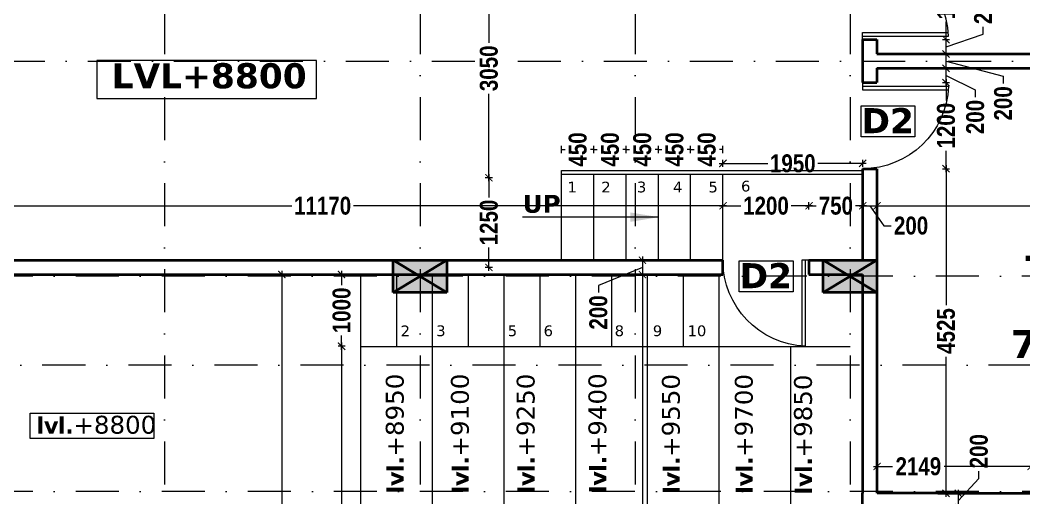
# Model space of a CAD drawing. Header units: millimetres. Extents: x -3092155 to 4513934, y -12317808 to 1850003.
# Drawn here: x -405915 to -391909, y -5548425 to -5541764 of the extents above; entities that cross this region are included whole.
import ezdxf

# ---------------------------------------------------------------- set-up
doc = ezdxf.new("R2010")
doc.units = ezdxf.units.MM
doc.header["$LTSCALE"] = 2
doc.header["$MEASUREMENT"] = 0
doc.header["$PDMODE"] = 34
doc.header["$PDSIZE"] = 500
doc.linetypes.add('DASHDOT', pattern=[1, 0.5, -0.25, 0, -0.25])
doc.layers.add('AEROW', color=7, linetype='Continuous', lineweight=15, true_color=0x0d0d0d)
for name, color, linetype, lineweight in [('coloumn', 10, 'Continuous', 35), ('D DIM', 250, 'Continuous', 9), ('D2', 10, 'Continuous', 5), ('DOOR', 27, 'Continuous', 5), ('DUCT', 37, 'Continuous', 35), ('GRID', 251, 'DASHDOT', 5), ('Layer1', 251, 'Continuous', 0), ('RAILING', 47, 'Continuous', 13), ('STAIR', 252, 'Continuous', 9), ('Step', 251, 'Continuous', 9), ('TEXT', 7, 'Continuous', 13), ('WAll', 250, 'Continuous', 35)]:
    doc.layers.add(name, color=color, linetype=linetype, lineweight=lineweight)
doc.styles.add('250', font='ARIALN.TTF', dxfattribs={"width": 0.5, "height": 150})
doc.styles.add('INNER DIM', font='ARIALNB.TTF', dxfattribs={"height": 250})
doc.styles.add('style2', font='verdana.ttf')
doc.dimstyles.new('250', dxfattribs={"dimscale": 0, "dimtxt": 150, "dimasz": 50, "dimexe": 50, "dimexo": 50, "dimgap": 50, "dimtad": 1, "dimdec": 0, "dimzin": 0, "dimdsep": 46, "dimtxsty": '250', "dimblk": 'OBLIQUE', "dimcen": 100, "dimdle": 50, "dimclrd": 256, "dimclre": 256, "dimclrt": 256, "dimadec": 0, "dimazin": 2, "dimtfac": 1, "dimtdec": 0, "dimtofl": 0, "dimtmove": 1, "dimatfit": 0, "dimfxl": 50, "dimtolj": 1, "dimtzin": 0, "dimlwd": -1, "dimlwe": -1, "dimarcsym": 1})
doc.dimstyles.new('external final', dxfattribs={"dimscale": 0, "dimtxt": 250, "dimasz": 100, "dimexe": 50, "dimexo": 50, "dimgap": 50, "dimtad": 0, "dimdec": 0, "dimzin": 0, "dimdsep": 46, "dimtxsty": 'INNER DIM', "dimblk": 'ARCHTICK', "dimcen": 100, "dimdle": 50, "dimclrd": 256, "dimclre": 256, "dimclrt": 256, "dimadec": 0, "dimazin": 0, "dimtfac": 1, "dimtdec": 0, "dimtix": 1, "dimtmove": 1, "dimatfit": 3, "dimfxl": 50, "dimfxlon": 1, "dimtolj": 1, "dimtzin": 0, "dimlwd": -1, "dimlwe": -1, "dimarcsym": 1})

# ---------------------------------------------------------------- blocks, each defined once
blk = doc.blocks.new('A$C378B1DF0')
at = {"layer": 'DOOR', "ltscale": 0.1}
for p, q in [((1100, 0), (1100, 1196)), ((1150, 0), (1150, 1199)), ((1200, 0), (1100, 0))]:
    blk.add_line(p, q, dxfattribs=at)
blk.add_arc((1200, 0), 1200, 92.388, 180, dxfattribs=at)
blk = doc.blocks.new('_Oblique')
at = {"color": 0, "linetype": 'ByBlock', "lineweight": -2}
blk.add_line((-0.5, -0.5), (0.5, 0.5), dxfattribs=at)
blk = doc.blocks.new('_ArchTick')
at = {"color": 0, "linetype": 'ByBlock', "const_width": 0.15}
blk.add_lwpolyline([(-0.5, -0.5), (0.5, 0.5)], dxfattribs=at)
blk = doc.blocks.new('*D418')
at = {"layer": 'D DIM', "ltscale": 100, "transparency": 16777216}
for p, q in [((-397233, -5545061), (-397233, -5545361)), ((-397183, -5545111), (-397283, -5545111)), ((-397233, -5545211), (-397846, -5545462)), ((-397183, -5545311), (-397283, -5545311)), ((-397846, -5545462), (-397846, -5545562))]:
    blk.add_line(p, q, dxfattribs=at)
at = {"layer": 'Defpoints', "color": 0, "lineweight": 50, "ltscale": 100, "transparency": 16777216}
for p in [(-397008, -5545111), (-397233, -5545311), (-396658, -5545311)]:
    blk.add_point(p, dxfattribs=at)
at = {"layer": 'D DIM', "ltscale": 100, "transparency": 16777216, "xscale": 100, "yscale": 100, "zscale": 100}
for p, rotation in [((-397233, -5545111), 90), ((-397233, -5545311), 270)]:
    blk.add_blockref('_ArchTick', p, dxfattribs=dict(at, rotation=rotation))
at = {"layer": 'D DIM', "ltscale": 100, "transparency": 16777216, "insert": (-397846, -5545840), "char_height": 250, "attachment_point": 5, "rotation": 90, "style": 'INNER DIM'}
blk.add_mtext('\\A1;200', dxfattribs=at)
blk = doc.blocks.new('*D419')
at = {"layer": 'D DIM', "ltscale": 100, "transparency": 16777216}
for p, q in [((-397183, -5545311), (-397283, -5545311)), ((-397233, -5545261), (-397233, -5550906)), ((-397233, -5557411), (-397233, -5551766)), ((-397183, -5557361), (-397283, -5557361))]:
    blk.add_line(p, q, dxfattribs=at)
at = {"layer": 'Defpoints', "color": 0, "lineweight": 50, "ltscale": 100, "transparency": 16777216}
for p in [(-396658, -5545311), (-397233, -5557361), (-396658, -5557361)]:
    blk.add_point(p, dxfattribs=at)
at = {"layer": 'D DIM', "ltscale": 100, "transparency": 16777216, "xscale": 100, "yscale": 100, "zscale": 100}
for p, rotation in [((-397233, -5545311), 90), ((-397233, -5557361), 270)]:
    blk.add_blockref('_ArchTick', p, dxfattribs=dict(at, rotation=rotation))
at = {"layer": 'D DIM', "ltscale": 100, "transparency": 16777216, "insert": (-397360, -5551336), "char_height": 250, "attachment_point": 5, "rotation": 90, "style": 'INNER DIM'}
blk.add_mtext('\\A1;12050', dxfattribs=at)
blk = doc.blocks.new('*D424')
at = {"layer": 'D DIM', "ltscale": 100, "transparency": 16777216}
for p, q in [((-392996, -5543786), (-392996, -5545737)), ((-393046, -5543836), (-392946, -5543836)), ((-392996, -5548411), (-392996, -5546460)), ((-393046, -5548361), (-392946, -5548361))]:
    blk.add_line(p, q, dxfattribs=at)
at = {"layer": 'Defpoints', "color": 0, "lineweight": 50, "ltscale": 100, "transparency": 16777216}
for p in [(-393958, -5543836), (-392996, -5543836), (-393197, -5548361)]:
    blk.add_point(p, dxfattribs=at)
at = {"layer": 'D DIM', "ltscale": 100, "transparency": 16777216, "xscale": 100, "yscale": 100, "zscale": 100}
for p, rotation in [((-392996, -5543836), 90), ((-392996, -5548361), 270)]:
    blk.add_blockref('_ArchTick', p, dxfattribs=dict(at, rotation=rotation))
at = {"layer": 'D DIM', "ltscale": 100, "transparency": 16777216, "insert": (-392996, -5546099), "char_height": 250, "attachment_point": 5, "rotation": 90, "style": 'INNER DIM'}
blk.add_mtext('\\A1;4525', dxfattribs=at)
blk = doc.blocks.new('*D425')
at = {"layer": 'D DIM', "ltscale": 100, "transparency": 16777216}
for p, q in [((-393046, -5542636), (-392946, -5542636)), ((-392996, -5542586), (-392996, -5542886)), ((-392996, -5543886), (-392996, -5543586)), ((-393046, -5543836), (-392946, -5543836))]:
    blk.add_line(p, q, dxfattribs=at)
at = {"layer": 'Defpoints', "color": 0, "lineweight": 50, "ltscale": 100, "transparency": 16777216}
for p in [(-393958, -5542636), (-392996, -5542636), (-393958, -5543836)]:
    blk.add_point(p, dxfattribs=at)
at = {"layer": 'D DIM', "ltscale": 100, "transparency": 16777216, "xscale": 100, "yscale": 100, "zscale": 100}
for p, rotation in [((-392996, -5542636), 90), ((-392996, -5543836), 270)]:
    blk.add_blockref('_ArchTick', p, dxfattribs=dict(at, rotation=rotation))
at = {"layer": 'D DIM', "ltscale": 100, "transparency": 16777216, "insert": (-392996, -5543236), "char_height": 250, "attachment_point": 5, "rotation": 90, "style": 'INNER DIM'}
blk.add_mtext('\\A1;1200', dxfattribs=at)
blk = doc.blocks.new('*D426')
at = {"layer": 'D DIM', "ltscale": 100, "transparency": 16777216}
for p, q in [((-392996, -5542686), (-392996, -5542386)), ((-393046, -5542436), (-392946, -5542436)), ((-392996, -5542536), (-392589, -5542737)), ((-393046, -5542636), (-392946, -5542636)), ((-392589, -5542737), (-392589, -5542837))]:
    blk.add_line(p, q, dxfattribs=at)
at = {"layer": 'Defpoints', "color": 0, "lineweight": 50, "ltscale": 100, "transparency": 16777216}
for p in [(-393958, -5542436), (-392996, -5542436), (-393958, -5542636)]:
    blk.add_point(p, dxfattribs=at)
at = {"layer": 'D DIM', "ltscale": 100, "transparency": 16777216, "xscale": 100, "yscale": 100, "zscale": 100}
for p, rotation in [((-392996, -5542436), 90), ((-392996, -5542636), 270)]:
    blk.add_blockref('_ArchTick', p, dxfattribs=dict(at, rotation=rotation))
at = {"layer": 'D DIM', "ltscale": 100, "transparency": 16777216, "insert": (-392589, -5543115), "char_height": 250, "attachment_point": 5, "rotation": 90, "style": 'INNER DIM'}
blk.add_mtext('\\A1;200', dxfattribs=at)
blk = doc.blocks.new('*D427')
at = {"layer": 'D DIM', "ltscale": 100, "transparency": 16777216}
for p, q in [((-393046, -5542236), (-392946, -5542236)), ((-392996, -5542486), (-392996, -5542186)), ((-392996, -5542336), (-392199, -5542546)), ((-393046, -5542436), (-392946, -5542436)), ((-392199, -5542546), (-392199, -5542646))]:
    blk.add_line(p, q, dxfattribs=at)
at = {"layer": 'Defpoints', "color": 0, "lineweight": 50, "ltscale": 100, "transparency": 16777216}
for p in [(-393958, -5542236), (-392996, -5542236), (-393958, -5542436)]:
    blk.add_point(p, dxfattribs=at)
at = {"layer": 'D DIM', "ltscale": 100, "transparency": 16777216, "xscale": 100, "yscale": 100, "zscale": 100}
for p, rotation in [((-392996, -5542236), 90), ((-392996, -5542436), 270)]:
    blk.add_blockref('_ArchTick', p, dxfattribs=dict(at, rotation=rotation))
at = {"layer": 'D DIM', "ltscale": 100, "transparency": 16777216, "insert": (-392199, -5542925), "char_height": 250, "attachment_point": 5, "rotation": 90, "style": 'INNER DIM'}
blk.add_mtext('\\A1;200', dxfattribs=at)
blk = doc.blocks.new('*D428')
at = {"layer": 'D DIM', "ltscale": 100, "transparency": 16777216}
for p, q in [((-392996, -5542136), (-392478, -5541959)), ((-392996, -5542286), (-392996, -5541986)), ((-392478, -5541959), (-392478, -5541859)), ((-393046, -5542036), (-392946, -5542036)), ((-393046, -5542236), (-392946, -5542236))]:
    blk.add_line(p, q, dxfattribs=at)
at = {"layer": 'Defpoints', "color": 0, "lineweight": 50, "ltscale": 100, "transparency": 16777216}
for p in [(-393958, -5542036), (-392996, -5542036), (-393958, -5542236)]:
    blk.add_point(p, dxfattribs=at)
at = {"layer": 'D DIM', "ltscale": 100, "transparency": 16777216, "xscale": 100, "yscale": 100, "zscale": 100}
for p, rotation in [((-392996, -5542036), 90), ((-392996, -5542236), 270)]:
    blk.add_blockref('_ArchTick', p, dxfattribs=dict(at, rotation=rotation))
at = {"layer": 'D DIM', "ltscale": 100, "transparency": 16777216, "insert": (-392478, -5541581), "char_height": 250, "attachment_point": 5, "rotation": 90, "style": 'INNER DIM'}
blk.add_mtext('\\A1;200', dxfattribs=at)
blk = doc.blocks.new('*D429')
at = {"layer": 'D DIM', "ltscale": 100, "transparency": 16777216}
for p, q in [((-393046, -5540836), (-392946, -5540836)), ((-392996, -5540786), (-392996, -5541086)), ((-392996, -5542086), (-392996, -5541786)), ((-393046, -5542036), (-392946, -5542036))]:
    blk.add_line(p, q, dxfattribs=at)
at = {"layer": 'Defpoints', "color": 0, "lineweight": 50, "ltscale": 100, "transparency": 16777216}
for p in [(-393958, -5540836), (-392996, -5540836), (-393958, -5542036)]:
    blk.add_point(p, dxfattribs=at)
at = {"layer": 'D DIM', "ltscale": 100, "transparency": 16777216, "xscale": 100, "yscale": 100, "zscale": 100}
for p, rotation in [((-392996, -5540836), 90), ((-392996, -5542036), 270)]:
    blk.add_blockref('_ArchTick', p, dxfattribs=dict(at, rotation=rotation))
at = {"layer": 'D DIM', "ltscale": 100, "transparency": 16777216, "insert": (-392996, -5541436), "char_height": 250, "attachment_point": 5, "rotation": 90, "style": 'INNER DIM'}
blk.add_mtext('\\A1;1200', dxfattribs=at)
blk = doc.blocks.new('*D456')
at = {"layer": 'D DIM', "ltscale": 100, "transparency": 16777216}
for p, q in [((-407329, -5544353), (-402124, -5544353)), ((-407279, -5544403), (-407279, -5544303)), ((-396058, -5544353), (-401264, -5544353)), ((-396108, -5544403), (-396108, -5544303))]:
    blk.add_line(p, q, dxfattribs=at)
at = {"layer": 'Defpoints', "color": 0, "lineweight": 50, "ltscale": 100, "transparency": 16777216}
for p in [(-396108, -5544353), (-407279, -5545111), (-396108, -5545111)]:
    blk.add_point(p, dxfattribs=at)
at = {"layer": 'D DIM', "ltscale": 100, "transparency": 16777216, "xscale": 100, "yscale": 100, "zscale": 100, "rotation": 180}
blk.add_blockref('_ArchTick', (-407279, -5544353), dxfattribs=at)
at = {"layer": 'D DIM', "ltscale": 100, "transparency": 16777216, "xscale": 100, "yscale": 100, "zscale": 100}
blk.add_blockref('_ArchTick', (-396108, -5544353), dxfattribs=at)
at = {"layer": 'D DIM', "ltscale": 100, "transparency": 16777216, "insert": (-401694, -5544353), "char_height": 250, "attachment_point": 5, "style": 'INNER DIM'}
blk.add_mtext('\\A1;11170', dxfattribs=at)
blk = doc.blocks.new('*D457')
at = {"layer": 'D DIM', "ltscale": 100, "transparency": 16777216}
for p, q in [((-396158, -5544353), (-395859, -5544353)), ((-396108, -5544403), (-396108, -5544303)), ((-394858, -5544353), (-395158, -5544353)), ((-394908, -5544403), (-394908, -5544303))]:
    blk.add_line(p, q, dxfattribs=at)
at = {"layer": 'Defpoints', "color": 0, "lineweight": 50, "ltscale": 100, "transparency": 16777216}
for p in [(-394908, -5544353), (-396108, -5545111), (-394908, -5545111)]:
    blk.add_point(p, dxfattribs=at)
at = {"layer": 'D DIM', "ltscale": 100, "transparency": 16777216, "xscale": 100, "yscale": 100, "zscale": 100, "rotation": 180}
blk.add_blockref('_ArchTick', (-396108, -5544353), dxfattribs=at)
at = {"layer": 'D DIM', "ltscale": 100, "transparency": 16777216, "xscale": 100, "yscale": 100, "zscale": 100}
blk.add_blockref('_ArchTick', (-394908, -5544353), dxfattribs=at)
at = {"layer": 'D DIM', "ltscale": 100, "transparency": 16777216, "insert": (-395508, -5544353), "char_height": 250, "attachment_point": 5, "style": 'INNER DIM'}
blk.add_mtext('\\A1;1200', dxfattribs=at)
blk = doc.blocks.new('*D458')
at = {"layer": 'D DIM', "ltscale": 100, "transparency": 16777216}
for p, q in [((-394958, -5544353), (-394809, -5544353)), ((-394908, -5544403), (-394908, -5544303)), ((-394108, -5544353), (-394258, -5544353)), ((-394158, -5544403), (-394158, -5544303))]:
    blk.add_line(p, q, dxfattribs=at)
at = {"layer": 'Defpoints', "color": 0, "lineweight": 50, "ltscale": 100, "transparency": 16777216}
for p in [(-394158, -5544353), (-394908, -5545111), (-394158, -5545111)]:
    blk.add_point(p, dxfattribs=at)
at = {"layer": 'D DIM', "ltscale": 100, "transparency": 16777216, "xscale": 100, "yscale": 100, "zscale": 100, "rotation": 180}
blk.add_blockref('_ArchTick', (-394908, -5544353), dxfattribs=at)
at = {"layer": 'D DIM', "ltscale": 100, "transparency": 16777216, "xscale": 100, "yscale": 100, "zscale": 100}
blk.add_blockref('_ArchTick', (-394158, -5544353), dxfattribs=at)
at = {"layer": 'D DIM', "ltscale": 100, "transparency": 16777216, "insert": (-394533, -5544353), "char_height": 250, "attachment_point": 5, "style": 'INNER DIM'}
blk.add_mtext('\\A1;750', dxfattribs=at)
blk = doc.blocks.new('*D459')
at = {"layer": 'D DIM', "ltscale": 100, "transparency": 16777216}
for p, q in [((-394208, -5544353), (-393909, -5544353)), ((-394158, -5544403), (-394158, -5544303)), ((-394059, -5544353), (-393862, -5544630)), ((-393959, -5544403), (-393959, -5544303)), ((-393862, -5544630), (-393762, -5544630))]:
    blk.add_line(p, q, dxfattribs=at)
at = {"layer": 'Defpoints', "color": 0, "lineweight": 50, "ltscale": 100, "transparency": 16777216}
for p in [(-393959, -5544353), (-394158, -5545111), (-393959, -5545111)]:
    blk.add_point(p, dxfattribs=at)
at = {"layer": 'D DIM', "ltscale": 100, "transparency": 16777216, "xscale": 100, "yscale": 100, "zscale": 100, "rotation": 180}
blk.add_blockref('_ArchTick', (-394158, -5544353), dxfattribs=at)
at = {"layer": 'D DIM', "ltscale": 100, "transparency": 16777216, "xscale": 100, "yscale": 100, "zscale": 100}
blk.add_blockref('_ArchTick', (-393959, -5544353), dxfattribs=at)
at = {"layer": 'D DIM', "ltscale": 100, "transparency": 16777216, "insert": (-393484, -5544630), "char_height": 250, "attachment_point": 5, "style": 'INNER DIM'}
blk.add_mtext('\\A1;200', dxfattribs=at)
blk = doc.blocks.new('*D460')
at = {"layer": 'D DIM', "ltscale": 100, "transparency": 16777216}
for p, q in [((-394009, -5544353), (-390664, -5544353)), ((-393959, -5544403), (-393959, -5544303)), ((-386608, -5544353), (-389953, -5544353)), ((-386658, -5544403), (-386658, -5544303))]:
    blk.add_line(p, q, dxfattribs=at)
at = {"layer": 'Defpoints', "color": 0, "lineweight": 50, "ltscale": 100, "transparency": 16777216}
for p in [(-386658, -5544353), (-386658, -5544636), (-393959, -5545111)]:
    blk.add_point(p, dxfattribs=at)
at = {"layer": 'D DIM', "ltscale": 100, "transparency": 16777216, "xscale": 100, "yscale": 100, "zscale": 100, "rotation": 180}
blk.add_blockref('_ArchTick', (-393959, -5544353), dxfattribs=at)
at = {"layer": 'D DIM', "ltscale": 100, "transparency": 16777216, "xscale": 100, "yscale": 100, "zscale": 100}
blk.add_blockref('_ArchTick', (-386658, -5544353), dxfattribs=at)
at = {"layer": 'D DIM', "ltscale": 100, "transparency": 16777216, "insert": (-390309, -5544353), "char_height": 250, "attachment_point": 5, "style": 'INNER DIM'}
blk.add_mtext('\\A1;7300', dxfattribs=at)
blk = doc.blocks.new('*D785')
at = {"layer": 'D DIM', "ltscale": 100, "transparency": 16777216}
for p, q in [((-399374, -5543911), (-399374, -5544236)), ((-399324, -5543961), (-399424, -5543961)), ((-399374, -5545261), (-399374, -5544936)), ((-399324, -5545211), (-399424, -5545211))]:
    blk.add_line(p, q, dxfattribs=at)
at = {"layer": 'Defpoints', "color": 0, "lineweight": 50, "ltscale": 100, "transparency": 16777216}
for p in [(-399374, -5543961), (-398259, -5543961), (-398259, -5545211)]:
    blk.add_point(p, dxfattribs=at)
at = {"layer": 'D DIM', "ltscale": 100, "transparency": 16777216, "xscale": 100, "yscale": 100, "zscale": 100}
for p, rotation in [((-399374, -5543961), 90), ((-399374, -5545211), 270)]:
    blk.add_blockref('_ArchTick', p, dxfattribs=dict(at, rotation=rotation))
at = {"layer": 'D DIM', "ltscale": 100, "transparency": 16777216, "insert": (-399374, -5544586), "char_height": 250, "attachment_point": 5, "rotation": 90, "style": 'INNER DIM'}
blk.add_mtext('\\A1;1250', dxfattribs=at)
blk = doc.blocks.new('*D786')
at = {"layer": 'D DIM', "ltscale": 100, "transparency": 16777216}
for p, q in [((-399374, -5540861), (-399374, -5542080)), ((-399324, -5540911), (-399424, -5540911)), ((-399374, -5544011), (-399374, -5542792)), ((-399324, -5543961), (-399424, -5543961))]:
    blk.add_line(p, q, dxfattribs=at)
at = {"layer": 'Defpoints', "color": 0, "lineweight": 50, "ltscale": 100, "transparency": 16777216}
for p in [(-399374, -5540911), (-398259, -5540911), (-398259, -5543961)]:
    blk.add_point(p, dxfattribs=at)
at = {"layer": 'D DIM', "ltscale": 100, "transparency": 16777216, "xscale": 100, "yscale": 100, "zscale": 100}
for p, rotation in [((-399374, -5540911), 90), ((-399374, -5543961), 270)]:
    blk.add_blockref('_ArchTick', p, dxfattribs=dict(at, rotation=rotation))
at = {"layer": 'D DIM', "ltscale": 100, "transparency": 16777216, "insert": (-399374, -5542436), "char_height": 250, "attachment_point": 5, "rotation": 90, "style": 'INNER DIM'}
blk.add_mtext('\\A1;3050', dxfattribs=at)
blk = doc.blocks.new('*D788')
at = {"layer": 'D DIM', "ltscale": 100, "transparency": 16777216}
for p, q in [((-401379, -5545311), (-401479, -5545311)), ((-401429, -5545261), (-401429, -5545461)), ((-401429, -5546361), (-401429, -5546161)), ((-401379, -5546311), (-401479, -5546311))]:
    blk.add_line(p, q, dxfattribs=at)
at = {"layer": 'Defpoints', "color": 0, "lineweight": 50, "ltscale": 100, "transparency": 16777216}
for p in [(-400791, -5545311), (-401429, -5546311), (-400791, -5546311)]:
    blk.add_point(p, dxfattribs=at)
at = {"layer": 'D DIM', "ltscale": 100, "transparency": 16777216, "xscale": 100, "yscale": 100, "zscale": 100}
for p, rotation in [((-401429, -5545311), 90), ((-401429, -5546311), 270)]:
    blk.add_blockref('_ArchTick', p, dxfattribs=dict(at, rotation=rotation))
at = {"layer": 'D DIM', "ltscale": 100, "transparency": 16777216, "insert": (-401429, -5545811), "char_height": 250, "attachment_point": 5, "rotation": 90, "style": 'INNER DIM'}
blk.add_mtext('\\A1;1000', dxfattribs=at)
blk = doc.blocks.new('*D789')
at = {"layer": 'D DIM', "ltscale": 100, "transparency": 16777216}
for p, q in [((-401379, -5546311), (-401479, -5546311)), ((-401429, -5546261), (-401429, -5549947)), ((-401429, -5556411), (-401429, -5550807)), ((-401379, -5556361), (-401479, -5556361))]:
    blk.add_line(p, q, dxfattribs=at)
at = {"layer": 'Defpoints', "color": 0, "lineweight": 50, "ltscale": 100, "transparency": 16777216}
for p in [(-400791, -5546311), (-401429, -5556361), (-401059, -5556361)]:
    blk.add_point(p, dxfattribs=at)
at = {"layer": 'D DIM', "ltscale": 100, "transparency": 16777216, "xscale": 100, "yscale": 100, "zscale": 100}
for p, rotation in [((-401429, -5546311), 90), ((-401429, -5556361), 270)]:
    blk.add_blockref('_ArchTick', p, dxfattribs=dict(at, rotation=rotation))
at = {"layer": 'D DIM', "ltscale": 100, "transparency": 16777216, "insert": (-401429, -5550377), "char_height": 250, "attachment_point": 5, "rotation": 90, "style": 'INNER DIM'}
blk.add_mtext('\\A1;10050', dxfattribs=at)
blk = doc.blocks.new('*D818')
at = {"layer": 'D DIM', "ltscale": 100, "transparency": 16777216}
for p, q in [((-396159, -5543762), (-395484, -5543762)), ((-396109, -5543812), (-396109, -5543712)), ((-394109, -5543762), (-394784, -5543762)), ((-394159, -5543812), (-394159, -5543712))]:
    blk.add_line(p, q, dxfattribs=at)
at = {"layer": 'Defpoints', "color": 0, "lineweight": 50, "ltscale": 100, "transparency": 16777216}
for p in [(-396109, -5543762), (-396109, -5544011), (-394159, -5544011)]:
    blk.add_point(p, dxfattribs=at)
at = {"layer": 'D DIM', "ltscale": 100, "transparency": 16777216, "xscale": 100, "yscale": 100, "zscale": 100, "rotation": 180}
blk.add_blockref('_ArchTick', (-396109, -5543762), dxfattribs=at)
at = {"layer": 'D DIM', "ltscale": 100, "transparency": 16777216, "xscale": 100, "yscale": 100, "zscale": 100}
blk.add_blockref('_ArchTick', (-394159, -5543762), dxfattribs=at)
at = {"layer": 'D DIM', "ltscale": 100, "transparency": 16777216, "insert": (-395134, -5543762), "char_height": 250, "attachment_point": 5, "style": 'INNER DIM'}
blk.add_mtext('\\A1;1950', dxfattribs=at)
blk = doc.blocks.new('*D819')
at = {"layer": 'D DIM', "ltscale": 100, "transparency": 16777216}
for p, q in [((-396559, -5543618), (-396559, -5543518)), ((-396109, -5543618), (-396109, -5543518)), ((-396559, -5543568), (-396511, -5543568)), ((-396109, -5543568), (-396156, -5543568))]:
    blk.add_line(p, q, dxfattribs=at)
at = {"layer": 'Defpoints', "color": 0, "lineweight": 50, "ltscale": 100, "transparency": 16777216}
for p in [(-396559, -5543568), (-396559, -5544011), (-396109, -5544011)]:
    blk.add_point(p, dxfattribs=at)
at = {"layer": 'D DIM', "ltscale": 100, "transparency": 16777216, "insert": (-396334, -5543568), "char_height": 250, "attachment_point": 5, "rotation": 90, "style": 'INNER DIM'}
blk.add_mtext('\\A1;450', dxfattribs=at)
blk = doc.blocks.new('*D820')
at = {"layer": 'D DIM', "ltscale": 100, "transparency": 16777216}
for p, q in [((-397009, -5543618), (-397009, -5543518)), ((-396559, -5543618), (-396559, -5543518)), ((-397009, -5543568), (-396961, -5543568)), ((-396559, -5543568), (-396606, -5543568))]:
    blk.add_line(p, q, dxfattribs=at)
at = {"layer": 'Defpoints', "color": 0, "lineweight": 50, "ltscale": 100, "transparency": 16777216}
for p in [(-397009, -5543568), (-397009, -5544011), (-396559, -5544011)]:
    blk.add_point(p, dxfattribs=at)
at = {"layer": 'D DIM', "ltscale": 100, "transparency": 16777216, "insert": (-396784, -5543568), "char_height": 250, "attachment_point": 5, "rotation": 90, "style": 'INNER DIM'}
blk.add_mtext('\\A1;450', dxfattribs=at)
blk = doc.blocks.new('*D821')
at = {"layer": 'D DIM', "ltscale": 100, "transparency": 16777216}
for p, q in [((-397459, -5543618), (-397459, -5543518)), ((-397009, -5543618), (-397009, -5543518)), ((-397459, -5543568), (-397411, -5543568)), ((-397009, -5543568), (-397056, -5543568))]:
    blk.add_line(p, q, dxfattribs=at)
at = {"layer": 'Defpoints', "color": 0, "lineweight": 50, "ltscale": 100, "transparency": 16777216}
for p in [(-397459, -5543568), (-397459, -5544011), (-397009, -5544011)]:
    blk.add_point(p, dxfattribs=at)
at = {"layer": 'D DIM', "ltscale": 100, "transparency": 16777216, "insert": (-397234, -5543568), "char_height": 250, "attachment_point": 5, "rotation": 90, "style": 'INNER DIM'}
blk.add_mtext('\\A1;450', dxfattribs=at)
blk = doc.blocks.new('*D822')
at = {"layer": 'D DIM', "ltscale": 100, "transparency": 16777216}
for p, q in [((-397909, -5543618), (-397909, -5543518)), ((-397459, -5543618), (-397459, -5543518)), ((-397909, -5543568), (-397861, -5543568)), ((-397459, -5543568), (-397506, -5543568))]:
    blk.add_line(p, q, dxfattribs=at)
at = {"layer": 'Defpoints', "color": 0, "lineweight": 50, "ltscale": 100, "transparency": 16777216}
for p in [(-397909, -5543568), (-397909, -5544011), (-397459, -5544011)]:
    blk.add_point(p, dxfattribs=at)
at = {"layer": 'D DIM', "ltscale": 100, "transparency": 16777216, "insert": (-397684, -5543568), "char_height": 250, "attachment_point": 5, "rotation": 90, "style": 'INNER DIM'}
blk.add_mtext('\\A1;450', dxfattribs=at)
blk = doc.blocks.new('*D823')
at = {"layer": 'D DIM', "ltscale": 100, "transparency": 16777216}
for p, q in [((-398359, -5543618), (-398359, -5543518)), ((-397909, -5543618), (-397909, -5543518)), ((-398359, -5543568), (-398311, -5543568)), ((-397909, -5543568), (-397956, -5543568))]:
    blk.add_line(p, q, dxfattribs=at)
at = {"layer": 'Defpoints', "color": 0, "lineweight": 50, "ltscale": 100, "transparency": 16777216}
for p in [(-398359, -5543568), (-398359, -5544011), (-397909, -5544011)]:
    blk.add_point(p, dxfattribs=at)
at = {"layer": 'D DIM', "ltscale": 100, "transparency": 16777216, "insert": (-398134, -5543568), "char_height": 250, "attachment_point": 5, "rotation": 90, "style": 'INNER DIM'}
blk.add_mtext('\\A1;450', dxfattribs=at)
blk = doc.blocks.new('*D970')
at = {"layer": 'D DIM', "ltscale": 100, "transparency": 16777216}
for p, q in [((-394008, -5547986), (-393741, -5547986)), ((-393958, -5548036), (-393958, -5547936)), ((-391759, -5547986), (-393024, -5547986)), ((-391809, -5548036), (-391809, -5547936))]:
    blk.add_line(p, q, dxfattribs=at)
at = {"layer": 'Defpoints', "color": 0, "lineweight": 50, "ltscale": 100, "transparency": 16777216}
for p in [(-393958, -5547986), (-393958, -5548361), (-391809, -5548361)]:
    blk.add_point(p, dxfattribs=at)
at = {"layer": 'D DIM', "ltscale": 100, "transparency": 16777216, "xscale": 100, "yscale": 100, "zscale": 100, "rotation": 180}
blk.add_blockref('_ArchTick', (-393958, -5547986), dxfattribs=at)
at = {"layer": 'D DIM', "ltscale": 100, "transparency": 16777216, "xscale": 100, "yscale": 100, "zscale": 100}
blk.add_blockref('_ArchTick', (-391809, -5547986), dxfattribs=at)
at = {"layer": 'D DIM', "ltscale": 100, "transparency": 16777216, "insert": (-393382, -5547986), "char_height": 250, "attachment_point": 5, "style": 'INNER DIM'}
blk.add_mtext('\\A1;2149', dxfattribs=at)
blk = doc.blocks.new('*D947')
at = {"layer": 'D DIM', "ltscale": 100, "transparency": 16777216}
for p, q in [((-392538, -5548154), (-392538, -5548054)), ((-392824, -5548461), (-392538, -5548154)), ((-392874, -5548361), (-392774, -5548361)), ((-392824, -5548611), (-392824, -5548311)), ((-392874, -5548561), (-392774, -5548561))]:
    blk.add_line(p, q, dxfattribs=at)
at = {"layer": 'Defpoints', "color": 0, "lineweight": 50, "ltscale": 100, "transparency": 16777216}
for p in [(-393958, -5548361), (-392824, -5548361), (-393993, -5548561)]:
    blk.add_point(p, dxfattribs=at)
at = {"layer": 'D DIM', "ltscale": 100, "transparency": 16777216, "xscale": 100, "yscale": 100, "zscale": 100}
for p, rotation in [((-392824, -5548361), 90), ((-392824, -5548561), 270)]:
    blk.add_blockref('_ArchTick', p, dxfattribs=dict(at, rotation=rotation))
at = {"layer": 'D DIM', "ltscale": 100, "transparency": 16777216, "insert": (-392538, -5547775), "char_height": 250, "attachment_point": 5, "rotation": 90, "style": 'INNER DIM'}
blk.add_mtext('\\A1;200', dxfattribs=at)
blk = doc.blocks.new('S.F')
at = {"layer": 'coloumn', "ltscale": 100}
for points in [[(85710, -5853756), (85710, -5853306), (84960, -5853306), (84960, -5853756)], [(91710, -5853756), (91710, -5853306), (90960, -5853306), (90960, -5853756)]]:
    blk.add_hatch(color=256, dxfattribs=at).paths.add_polyline_path(points)
for p, q in [((84960, -5853756), (84960, -5853306)), ((84960, -5853306), (85710, -5853306)), ((85710, -5853306), (85710, -5853756)), ((90960, -5853756), (90960, -5853306)), ((90960, -5853306), (91710, -5853306)), ((91710, -5853306), (91710, -5853756)), ((85710, -5853756), (84960, -5853756)), ((91710, -5853756), (90960, -5853756))]:
    blk.add_line(p, q, dxfattribs=at)
for points in [[(85710, -5853756), (84960, -5853306), (85710, -5853306), (84960, -5853756)], [(91710, -5853756), (90960, -5853306), (91710, -5853306), (90960, -5853756)]]:
    blk.add_lwpolyline(points, dxfattribs=at)
blk = doc.blocks.new('YJJYH')
at = {"layer": 'Step', "ltscale": 100}
for p, q in [((-27658, -5719326), (-27658, -5707276)), ((-27158, -5708276), (-27158, -5707276)), ((-26658, -5719326), (-26658, -5707276)), ((-26158, -5708276), (-26158, -5707276)), ((-25658, -5719326), (-25658, -5707276)), ((-25158, -5708276), (-25158, -5707276)), ((-24658, -5719326), (-24658, -5707276)), ((-24158, -5708276), (-24158, -5707276)), ((-23658, -5719326), (-23658, -5707276)), ((-23158, -5708276), (-23158, -5707276)), ((-22658, -5719326), (-22658, -5707276))]:
    blk.add_line(p, q, dxfattribs=at)
at = {"layer": 'Step', "ltscale": 15000}
for p, q in [((-27658, -5708276), (-20833, -5708276)), ((-21658, -5719301), (-21658, -5708276))]:
    blk.add_line(p, q, dxfattribs=at)
blk = doc.blocks.new('*D1116')
at = {"layer": 'D DIM', "ltscale": 100, "transparency": 16777216}
for p, q in [((-402313, -5545311), (-402213, -5545311)), ((-402263, -5545261), (-402263, -5550906)), ((-402263, -5557411), (-402263, -5551766)), ((-402313, -5557361), (-402213, -5557361))]:
    blk.add_line(p, q, dxfattribs=at)
at = {"layer": 'Defpoints', "color": 0, "lineweight": 50, "ltscale": 100, "transparency": 16777216}
for p in [(-403202, -5545311), (-403202, -5557361), (-402263, -5557361)]:
    blk.add_point(p, dxfattribs=at)
at = {"layer": 'D DIM', "ltscale": 100, "transparency": 16777216, "xscale": 100, "yscale": 100, "zscale": 100}
for p, rotation in [((-402263, -5545311), 90), ((-402263, -5557361), 270)]:
    blk.add_blockref('_ArchTick', p, dxfattribs=dict(at, rotation=rotation))
at = {"layer": 'D DIM', "ltscale": 100, "transparency": 16777216, "insert": (-402263, -5551336), "char_height": 250, "attachment_point": 5, "rotation": 90, "style": 'INNER DIM'}
blk.add_mtext('\\A1;12050', dxfattribs=at)

msp = doc.modelspace()

# ---------------------------------------------------------------- linework, layer by layer
at = {"layer": 'D2', "ltscale": 0.1}
for points in [[(-394181.2, -5542957.2), (-393429.7, -5542957.2), (-393429.7, -5543391.5), (-394181.2, -5543391.5)], [(-395881.8, -5545118.5), (-395130.3, -5545118.5), (-395130.3, -5545552.8), (-395881.8, -5545552.8)]]:
    msp.add_lwpolyline(points, close=True, dxfattribs=at)
at = {"layer": 'DUCT', "ltscale": 100}
for p, q in [((-394159.3, -5548761.2), (-394159.3, -5548361.2)), ((-392559.4, -5548361.2), (-393958.9, -5548361.2)), ((-393109.4, -5548361.2), (-391809.4, -5548361.2))]:
    msp.add_line(p, q, dxfattribs=at)
at = {"layer": 'GRID', "color": 5, "ltscale": 600}
for p, q in [((-403903.9, -5499634.4), (-403897.9, -5584322.1)), ((-400333.9, -5499634.4), (-400333.9, -5584428.2)), ((-397334.4, -5499634.4), (-397334.4, -5584428.2)), ((-394333.9, -5499634.4), (-394333.9, -5584428.2))]:
    msp.add_line(p, q, dxfattribs=at)
at = {"layer": 'GRID', "color": 6, "ltscale": 600}
for p, q in [((-460173.8, -5542336.2), (-367334.4, -5542336.2)), ((-367334.8, -5545336.2), (-460173.8, -5545336.2)), ((-365400.8, -5546575.3), (-462107.8, -5546578.9)), ((-367334.1, -5548336.2), (-460173.8, -5548336.2))]:
    msp.add_line(p, q, dxfattribs=at)
at = {"layer": 'Layer1', "ltscale": 100}
msp.add_lwpolyline([(-401780, -5542328.3), (-404842.6, -5542328.3), (-404842.6, -5542855.4), (-401780, -5542855.4)], close=True, dxfattribs=at)
at = {"layer": 'RAILING', "ltscale": 100}
for p, q in [((-398359.3, -5543861.2), (-394159.3, -5543861.2)), ((-398359.3, -5543911.2), (-394159.3, -5543911.2))]:
    msp.add_line(p, q, dxfattribs=at)
at = {"layer": 'STAIR', "ltscale": 100}
for p, q in [((-398359.3, -5545111.2), (-398359.3, -5543861.2)), ((-397909.3, -5545111.2), (-397909.3, -5543911.2)), ((-397459.3, -5545111.2), (-397459.3, -5543911.2)), ((-397009.3, -5545111.2), (-397009.3, -5543911.2)), ((-396559.3, -5545111.2), (-396559.3, -5543911.2)), ((-396109.3, -5545111.2), (-396109.3, -5543911.2))]:
    msp.add_line(p, q, dxfattribs=at)
at = {"layer": 'TEXT', "ltscale": 0.1}
msp.add_lwpolyline([(-405775.7, -5547246.2), (-404048.7, -5547246.2), (-404048.7, -5547595.7), (-405775.7, -5547595.7)], close=True, dxfattribs=at)
at = {"layer": 'WAll', "ltscale": 100}
for p, q in [((-394159.3, -5542036.2), (-394159.3, -5542636.2)), ((-394159.3, -5542036.2), (-393959.3, -5542036.2)), ((-393959.3, -5542036.2), (-393959.3, -5542236.2)), ((-393959.3, -5542236.2), (-386659.3, -5542236.2)), ((-393959.3, -5542436.2), (-393959.3, -5542636.2)), ((-393959.3, -5542436.2), (-386659.3, -5542436.2)), ((-394159.3, -5542636.2), (-393959.3, -5542636.2)), ((-394159.3, -5543836.2), (-394159.3, -5545111.2)), ((-394159.3, -5543836.2), (-393959.3, -5543836.2)), ((-393959.3, -5543836.2), (-393959.3, -5548361.2)), ((-407229.3, -5545111.2), (-396109.3, -5545111.2)), ((-396109.3, -5545311.2), (-396109.3, -5545111.2)), ((-394909.3, -5545111.2), (-394159.3, -5545111.2)), ((-394909.3, -5545111.2), (-394909.3, -5545311.2)), ((-407029.3, -5545311.2), (-396109.3, -5545311.2)), ((-394909.3, -5545311.2), (-394159.3, -5545311.2)), ((-394159.3, -5545311.2), (-394159.3, -5548361.2))]:
    msp.add_line(p, q, dxfattribs=at)

# ---------------------------------------------------------------- block references
at = {"layer": 'coloumn'}
msp.add_blockref('S.F', (-485670.2, 308195), dxfattribs=at)
at = {"layer": 'D DIM'}
msp.add_blockref('YJJYH', (-373501.8, 161963.5), dxfattribs=at)
at = {"layer": 'DOOR', "ltscale": 100, "rotation": 270}
msp.add_blockref('A$C378B1DF0', (-394159.3, -5540836.2), dxfattribs=at)
at = {"layer": 'DOOR', "ltscale": 100, "xscale": -1}
for p, rotation in [((-394159.3, -5543836.2), 270), ((-396109.3, -5545111.2), 180)]:
    msp.add_blockref('A$C378B1DF0', p, dxfattribs=dict(at, rotation=rotation))

# ---------------------------------------------------------------- texts
at = {"layer": 'D2', "ltscale": 0.1, "char_height": 350, "attachment_point": 5, "style": 'style2'}
for insert in [(-393810, -5543166.1), (-395510.6, -5545327.5)]:
    msp.add_mtext('\\pt3850;{\\fVerdana|b1|i0|c0|p34;D2}', dxfattribs=dict(at, insert=insert))
at = {"layer": 'TEXT', "ltscale": 0.1, "attachment_point": 5, "style": 'style2'}
for s, insert, char_height in [('\\pt3850;{\\fVerdana|b1|i0|c0|p34;LVL+8800}', (-403276.7, -5542543.2), 350), ('1', (-398211.5, -5544092.2), 150), ('2', (-397740.1, -5544092.2), 150), ('3', (-397243.3, -5544092.2), 150), ('4', (-396739.4, -5544092.2), 150), ('5', (-396245.5, -5544092.2), 150), ('6', (-395790.5, -5544080), 150), ('{\\fVerdana|b1|i0|c0|p34;UP }', (-398638.1, -5544327.7), 250), ('{\\fVerdana|b1|i0|c0|p34;\\H1.1111x;TUTORIAL\\H0.9x; \\P\\H0.66667x;(25 STUDENT )\\H1.5x;\\P\\H1.1111x;7300X5925}', (-390401, -5545764.5), 350), ('2', (-400540.1, -5546097), 150), ('3', (-400043.3, -5546097), 150), ('5', (-399045.5, -5546097), 150), ('6', (-398545.1, -5546097), 150), ('8', (-397553.9, -5546097), 150), ('9', (-397021.2, -5546097), 150), ('10', (-396471.3, -5546097), 150), ('{\\fVerdana|b1|i0|c0|p34;\\T0.95;lvl.\\fVerdana|b0|i0|c0|p34;\\H1.0833x;\\T1;+8800}', (-404850.4, -5547407.6), 230)]:
    msp.add_mtext(s, dxfattribs=dict(at, insert=insert, char_height=char_height))
at = {"layer": 'TEXT', "ltscale": 0.1, "char_height": 230, "attachment_point": 5, "rotation": 90, "style": 'style2'}
for s, insert in [('{\\fVerdana|b1|i0|c0|p34;\\T0.95;lvl.\\fVerdana|b0|i0|c0|p34;\\H1.0833x;\\T1;+8950}', (-400685.1, -5547528.7)), ('{\\fVerdana|b1|i0|c0|p34;\\T0.95;lvl.\\fVerdana|b0|i0|c0|p34;\\H1.0833x;\\T1;+9100}', (-399776, -5547528.2)), ('{\\fVerdana|b1|i0|c0|p34;\\T0.95;lvl.\\fVerdana|b0|i0|c0|p34;\\H1.0833x;\\T1;+9250}', (-398858.7, -5547528.7)), ('{\\fVerdana|b1|i0|c0|p34;\\T0.95;lvl.\\fVerdana|b0|i0|c0|p34;\\H1.0833x;\\T1;+9400}', (-397857.9, -5547524.1)), ('{\\fVerdana|b1|i0|c0|p34;\\T0.95;lvl.\\fVerdana|b0|i0|c0|p34;\\H1.0833x;\\T1;+9550}', (-396832.7, -5547533.3)), ('{\\fVerdana|b1|i0|c0|p34;\\T0.95;lvl.\\fVerdana|b0|i0|c0|p34;\\H1.0833x;\\T1;+9700}', (-395815.4, -5547533.3)), ('{\\fVerdana|b1|i0|c0|p34;\\T0.95;lvl.\\fVerdana|b0|i0|c0|p34;\\H1.0833x;\\T1;+9850}', (-394989.6, -5547541.3))]:
    msp.add_mtext(s, dxfattribs=dict(at, insert=insert))

# ---------------------------------------------------------------- dimensions: what is measured, and where the dimension line sits
at = {"layer": 'D DIM', "ltscale": 100}
for base, p1, p2, angle, picture, middle in [((-399373.8, -5540911.2), (-398258.9, -5543961.2), (-398258.9, -5540911.2), 90, '*D786', (-399373.8, -5542436.2)), ((-392996.1, -5540836.2), (-393958.1, -5542036.2), (-393958.1, -5540836.2), 90, '*D429', (-392996.1, -5541436.2)), ((-392996.1, -5542636.2), (-393958.1, -5543836.2), (-393958.1, -5542636.2), 90, '*D425', (-392996.1, -5543236.2)), ((-396108.9, -5543762), (-394158.9, -5544011.2), (-396108.9, -5544011.2), 180, '*D818', (-395133.9, -5543762)), ((-392996.1, -5543836.2), (-393197.2, -5548361.2), (-393958.1, -5543836.2), 90, '*D424', (-392996.1, -5546098.7)), ((-399373.8, -5543961.2), (-398258.9, -5545211.2), (-398258.9, -5543961.2), 90, '*D785', (-399373.8, -5544586.2)), ((-402262.7, -5557361.2), (-403201.8, -5545311.2), (-403201.8, -5557361.2), 90, '*D1116', (-402262.7, -5551336.2)), ((-401428.8, -5546311), (-400790.8, -5545311.2), (-400790.8, -5546311), 90, '*D788', (-401428.8, -5545811.1))]:
    dim = msp.add_linear_dim(base=base, p1=p1, p2=p2, angle=angle, dimstyle='external final', override={"dimscale": 1}, dxfattribs=at)
    dim.commit()
    dim.dimension.update_dxf_attribs({"geometry": picture, "text_midpoint": middle})
for base, p1, p2, picture, middle in [((-392996.1, -5542036.2), (-393958.1, -5542236.2), (-393958.1, -5542036.2), '*D428', (-392477.5, -5541809)), ((-392996.1, -5542236.2), (-393958.1, -5542436.2), (-393958.1, -5542236.2), '*D427', (-392198.5, -5542696.4)), ((-392996.1, -5542436.2), (-393958.1, -5542636.2), (-393958.1, -5542436.2), '*D426', (-392589.1, -5542887.1)), ((-397232.9, -5545311.2), (-397008.1, -5545111.2), (-396658.1, -5545311.2), '*D418', (-397846.4, -5545612)), ((-397232.9, -5557361.2), (-396658.1, -5545311.2), (-396658.1, -5557361.2), '*D419', (-397360.5, -5551336.2)), ((-401428.8, -5556361.2), (-400790.8, -5546311), (-401058.9, -5556361.2), '*D789', (-401428.8, -5550377)), ((-392823.9, -5548361.2), (-393992.9, -5548561.2), (-393958.5, -5548361.2), '*D947', (-392538.4, -5548003.5))]:
    dim = msp.add_linear_dim(base=base, p1=p1, p2=p2, angle=90, dimstyle='external final', override={"dimscale": 1}, dxfattribs=at)
    dim.commit()
    dim.dimension.update_dxf_attribs({"geometry": picture, "text_midpoint": middle, "dimtype": 160})
for base, p1, p2, picture, middle in [((-398358.9, -5543568), (-397908.9, -5544011.2), (-398358.9, -5544011.2), '*D823', (-398133.9, -5543568)), ((-397908.9, -5543568), (-397458.9, -5544011.2), (-397908.9, -5544011.2), '*D822', (-397683.9, -5543568)), ((-397458.9, -5543568), (-397008.9, -5544011.2), (-397458.9, -5544011.2), '*D821', (-397233.9, -5543568)), ((-397008.9, -5543568), (-396558.9, -5544011.2), (-397008.9, -5544011.2), '*D820', (-396783.9, -5543568)), ((-396558.9, -5543568), (-396108.9, -5544011.2), (-396558.9, -5544011.2), '*D819', (-396333.9, -5543568))]:
    dim = msp.add_linear_dim(base=base, p1=p1, p2=p2, angle=180, dimstyle='external final', override={"dimscale": 1}, dxfattribs=at)
    dim.commit()
    dim.dimension.update_dxf_attribs({"geometry": picture, "text_midpoint": middle, "text_rotation": 90})
for base, p1, p2, picture, middle in [((-396108.5, -5544353.3), (-407278.9, -5545111.2), (-396108.5, -5545111.2), '*D456', (-401693.7, -5544353.3)), ((-394908.5, -5544353.3), (-396108.5, -5545111.2), (-394908.5, -5545111.2), '*D457', (-395508.5, -5544353.3)), ((-394158.5, -5544353.3), (-394908.5, -5545111.2), (-394158.5, -5545111.2), '*D458', (-394533.5, -5544353.3)), ((-386658.5, -5544353.3), (-393958.9, -5545111.2), (-386658.5, -5544636.2), '*D460', (-390308.7, -5544353.3))]:
    dim = msp.add_linear_dim(base=base, p1=p1, p2=p2, dimstyle='external final', override={"dimscale": 1}, dxfattribs=at)
    dim.commit()
    dim.dimension.update_dxf_attribs({"geometry": picture, "text_midpoint": middle})
for base, p1, p2, picture, middle in [((-393958.9, -5544353.3), (-394158.5, -5545111.2), (-393958.9, -5545111.2), '*D459', (-393712.1, -5544629.6)), ((-393958.5, -5547985.5), (-391809.4, -5548361.2), (-393958.5, -5548361.2), '*D970', (-393382.2, -5547985.5))]:
    dim = msp.add_linear_dim(base=base, p1=p1, p2=p2, dimstyle='external final', override={"dimscale": 1}, dxfattribs=at)
    dim.commit()
    dim.dimension.update_dxf_attribs({"geometry": picture, "text_midpoint": middle, "dimtype": 160})

# ---------------------------------------------------------------- leaders
at = {"layer": 'AEROW', "lineweight": 35, "ltscale": 100}
msp.add_leader([(-397001.6, -5544511.2), (-398904.8, -5544511.2)], dimstyle='250', override={"dimscale": 1, "dimasz": 400, "dimfxl": 200, "dimfxlon": 1}, dxfattribs=at)

doc.saveas('drawing.dxf')
